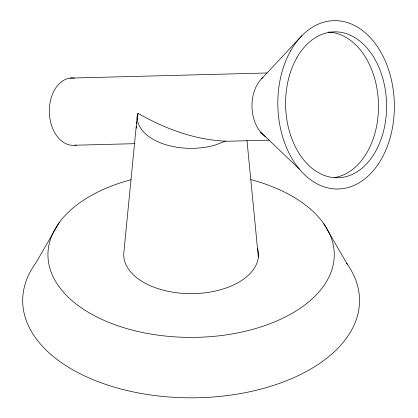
<?xml version="1.0" encoding="UTF-8"?>
<svg xmlns="http://www.w3.org/2000/svg" width="418" height="418" viewBox="0 0 418 418"><rect width="100%" height="100%" fill="white"/><g stroke="black" fill="none" stroke-linecap="round" stroke-linejoin="round"><path stroke-width="0.63" d="M136.341 128.112L136.503 126.283M136.723 123.853L136.885 122.025M269.202 140.171L228.103 141.242C196.288 140.453 165.392 129.016 137.966 113.367L137.313 115.305L123.864 252.341A67.371 38.895 0 0 0 194.657 293.593A67.371 38.895 0 0 0 257.535 248.266M137.156 119.569L137.318 118.331M137.642 115.849L137.966 113.367M59.299 222.486L36.042 262.635A168.428 97.242 0 0 0 190.618 397.831A168.428 97.242 0 0 0 346.553 263.152M261.631 78.72L301.927 35.64M225.48 141.059L215.118 145.088A53.896 31.115 0 0 1 137.313 115.305M70.25 78.098L267.039 72.978M75.036 145.224L134.857 143.667M260.592 132.098L299.33 169.086M323.825 223.755L347.243 264.124M246.986 140.532L258.35 257.154M76.238 145.03A33.686 23.303 88.5 0 1 49.35 112.249A33.686 23.303 88.5 0 1 74.524 78.15M265.77 136.853A33.686 23.303 88.5 0 1 252.038 107.99A33.686 23.303 88.5 0 1 263.006 77.429M328.454 32.076A72.983 50.484 88.5 0 1 378.4 102.138A72.983 50.484 88.5 0 1 334.405 177.566M250.842 179.636A143.165 82.654 0 0 1 303.672 305.819A143.165 82.654 0 0 1 78.814 306.018A143.165 82.654 0 0 1 130.97 179.74M290.876 50.421A84.211 58.254 88.5 0 0 326.86 187.666A84.211 58.254 88.5 0 0 390.532 76.332A84.211 58.254 88.5 0 0 290.876 50.421M296.9 57.674A72.983 50.484 88.5 0 0 328.093 176.621A72.983 50.484 88.5 0 0 383.275 80.131A72.983 50.484 88.5 0 0 296.9 57.674"/></g></svg>
